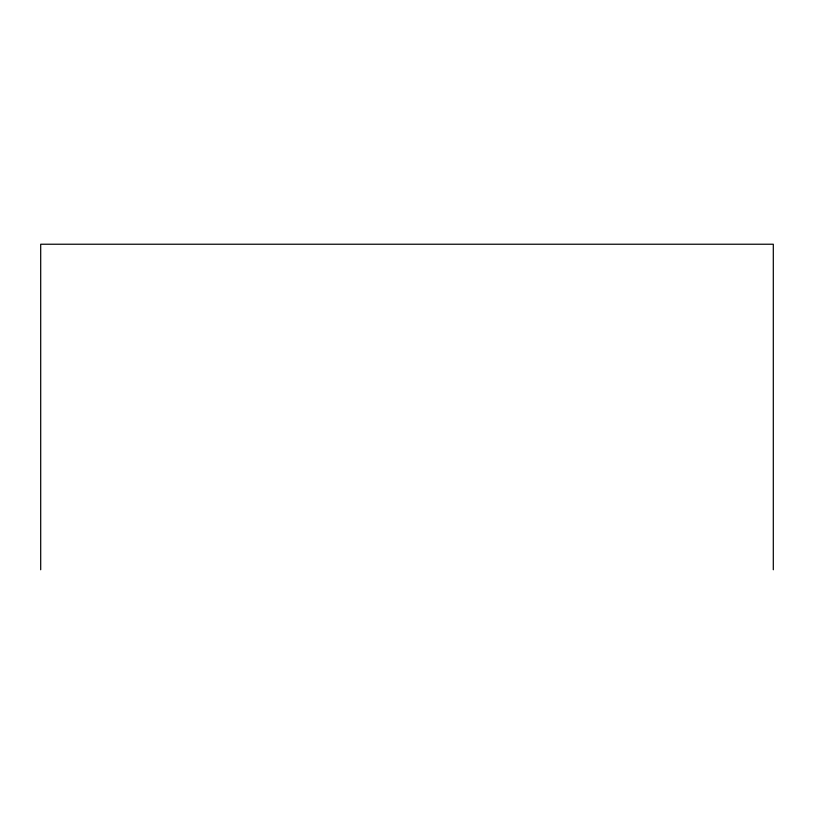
<?xml version="1.0" encoding="UTF-8"?>
<svg xmlns="http://www.w3.org/2000/svg" width="814" height="814" viewBox="0 0 814 814"><rect width="100%" height="100%" fill="white"/><g stroke="black" fill="none" stroke-linecap="round" stroke-linejoin="round"><path stroke-width="1.22" d="M773.3 569.769L773.3 244.231L40.7 244.231L40.7 569.769"/></g></svg>
